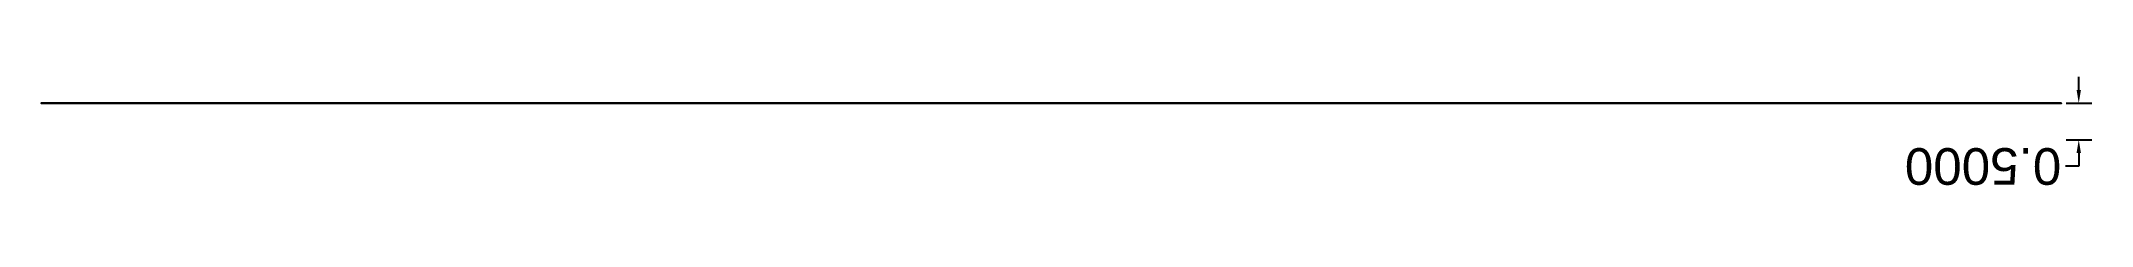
# Model space of a CAD drawing. Header units: metres. Extents: x 1.9 to 29.9, y -25.2 to -23.7.
import ezdxf

# ---------------------------------------------------------------- set-up
doc = ezdxf.new("R2010")
doc.units = ezdxf.units.M
doc.header["$MEASUREMENT"] = 0
for name, color, linetype in [('Dimensiuni', 150, 'Continuous'), ('PLACA7 (CORNISA SUP) SCHITA', 94, 'Continuous'), ('PROFIL AJUTATOR PLACA6 PROFILATA Cornisa', 242, 'Continuous')]:
    doc.layers.add(name, color=color, linetype=linetype)
doc.styles.get("Standard").update_dxf_attribs({"font": 'arial.ttf'})
doc.dimstyles.get("Standard").update_dxf_attribs({"dimtxt": 1.03, "dimasz": 0.18, "dimexe": 0.18, "dimexo": 0.0625, "dimgap": 0.09, "dimtad": 0, "dimtih": 1, "dimtoh": 1, "dimdec": 4, "dimzin": 0, "dimdsep": 46, "dimtxsty": 'Standard', "dimcen": 0.09, "dimadec": 0, "dimazin": 0, "dimtfac": 1, "dimtdec": 4, "dimtofl": 0, "dimtmove": 0, "dimatfit": 3, "dimfxl": 1, "dimtolj": 1, "dimtzin": 0, "dimarcsym": 0})

# ---------------------------------------------------------------- blocks, each defined once
blk = doc.blocks.new('*D4')
at = {"layer": 'Dimensiuni', "color": 0, "lineweight": -2, "transparency": 16777216}
for p, q in [((29.762, -23.85), (29.762, -23.67)), ((29.588, -24.03), (29.942, -24.03)), ((29.588, -24.53), (29.942, -24.53)), ((29.762, -24.89), (29.582, -24.89)), ((29.762, -24.71), (29.762, -24.89))]:
    blk.add_line(p, q, dxfattribs=at)
at = {"layer": 'Dimensiuni', "color": 0, "transparency": 16777216}
for points in [[(29.792, -23.85), (29.732, -23.85), (29.762, -24.03)], [(29.792, -24.71), (29.732, -24.71), (29.762, -24.53)]]:
    blk.add_solid(points, dxfattribs=at)
at = {"layer": 'Dimensiuni', "color": 0, "transparency": 16777216, "insert": (28.455, -24.89), "char_height": 0.5, "attachment_point": 5, "rotation": 180}
blk.add_mtext('\\A1;0.5000', dxfattribs=at)

msp = doc.modelspace()

# ---------------------------------------------------------------- linework, layer by layer
at = {"layer": 'PLACA7 (CORNISA SUP) SCHITA', "extrusion": (1.15476e-14, -1, -2.84217e-15), "elevation": 24.03}
msp.add_lwpolyline([(29.52517, -2.04282), (29.00369, -2.04282), (29.00369, -2.54282), (2.461, -2.54282), (2.461, -2.04282), (1.93953, -2.04282), (1.93953, 7.44282), (2.4601, 7.44282), (2.4601, 7.94282), (29.00459, 7.94282), (29.00459, 7.44282), (29.52517, 7.44282), (29.52517, -2.04282)], dxfattribs=at)
at = {"layer": 'PROFIL AJUTATOR PLACA6 PROFILATA Cornisa', "extrusion": (9.15696e-15, -1, -2.84217e-15), "elevation": 24.03}
msp.add_lwpolyline([(29.42517, 7.34282), (29.42517, -1.94282), (28.90369, -1.94282), (28.90369, -2.44282), (2.561, -2.44282), (2.561, -1.94282), (2.03953, -1.94282), (2.03953, 7.34282), (2.5601, 7.34282), (2.5601, 7.84282), (28.90459, 7.84282), (28.90459, 7.34282), (29.42517, 7.34282)], dxfattribs=at)

# ---------------------------------------------------------------- dimensions: what is measured, and where the dimension line sits
at = {"layer": 'Dimensiuni'}
dim = msp.add_linear_dim(base=(29.76237, -24.03, 7), p1=(29.52517, -24.53, 7.44282), p2=(29.52517, -24.03, 7.44282), angle=270, dimstyle='Standard', override={"dimtxt": 0.5}, dxfattribs=at)
dim.commit()
dim.dimension.update_dxf_attribs({"geometry": '*D4', "text_midpoint": (28.45536, -24.89, 7), "dimtype": 160})

doc.saveas('drawing.dxf')
